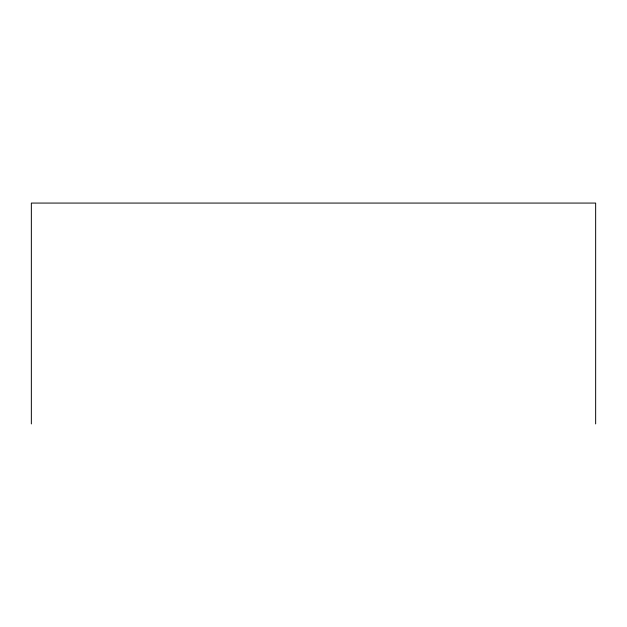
<?xml version="1.0" encoding="UTF-8"?>
<svg xmlns="http://www.w3.org/2000/svg" width="627" height="627" viewBox="0 0 627 627"><rect width="100%" height="100%" fill="white"/><g stroke="black" fill="none" stroke-linecap="round" stroke-linejoin="round"><path stroke-width="0.94" d="M595.65 423.93L595.65 203.07L31.35 203.07L31.35 423.93"/></g></svg>
